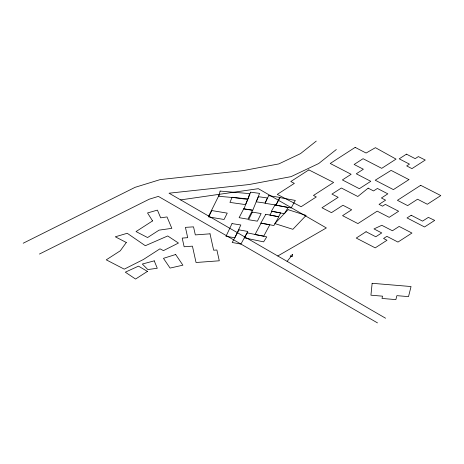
<?xml version="1.0" encoding="UTF-8"?>
<svg xmlns="http://www.w3.org/2000/svg" width="464" height="464" viewBox="0 0 464 464"><rect width="100%" height="100%" fill="white"/><g stroke="black" fill="none" stroke-linecap="round" stroke-linejoin="round"><path stroke-width="0.7" d="M208.69 216.091L219.495 194.288M287.135 261.383L291.16 256.325M316.257 141.102L300.521 153.619L278.806 163.92L242.968 170.642L160.271 179.574L135.111 187.317L23.2 243.223M336.33 149.518L318.722 163.514L291.056 176.645L249.058 184.55L169.035 193.198L385.59 318.223M277.785 255.983L326.354 227.94L258.355 188.68L180.635 199.897M39.428 254.052L149.24 199.201L158.369 196.388L377.493 322.898M372.145 283.295L370.927 295.197L382.562 296.171L381.994 298.445L395.885 299.611L396.877 295.655L408.517 296.624L411.04 286.543L372.145 283.295M292.569 254.55L292.314 256.633L290.209 256.076L292.569 254.55M220.116 191.075L218.764 196.307L248.205 198.841L249.557 193.616L220.116 191.075M250.664 192.177L243.913 208.916L252.834 210.117L259.585 193.378L250.664 192.177M232.116 197.27L229.941 202.408L245.508 204.607L247.683 199.468L232.116 197.27M258.436 196.69L256.25 201.828L265.147 203.087L267.328 197.954L258.436 196.69M232.012 223.59L225.98 236.344L234.813 237.736L240.845 224.982L232.012 223.59M268.708 195.646L265.025 203.284L276.051 205.059L279.74 197.415L268.708 195.646M252.323 212.112L248.576 219.739L257.387 221.183L261.133 213.556L252.323 212.112M211.839 210.569L208.667 216.92L224.066 219.484L227.238 213.133L211.839 210.569M243.716 208.817L239.117 217.68L247.886 219.199L252.486 210.331L243.716 208.817M261.064 223.184L255.009 234.558L263.761 236.112L269.816 224.738L261.064 223.184M239.03 229.871L232.197 242.486L240.938 244.064L247.77 231.449L239.03 229.871M280.03 197.629L275.871 205.192L291.148 207.988L295.307 200.431L280.03 197.629M265.797 214.293L260.832 223.091L273.893 225.55L278.858 216.752L265.797 214.293M272.02 211.306L269.862 215.07L278.557 216.734L280.714 212.964L272.02 211.306M275.048 204.937L271.405 211.207L284.432 213.724L288.074 207.46L275.048 204.937M247.347 232.858L244.25 237.835L263.639 241.866L266.742 236.889L247.347 232.858M126.307 242.486L120.275 250.809L106.256 259.846L124.253 269.149L143.44 259.48L159.976 248.814L163.461 250.618L178.466 243.043L167.719 235.95L145.331 245.717L127.229 233.282L115.298 236.797L126.307 242.486M288.057 209.676L274.816 223.578L292.871 229.309L306.112 215.412L288.057 209.676M368.155 188.152L357.802 196.504L341.376 188.019L331.94 194.103L338.175 197.322L321.987 207.768L331.453 212.657L342.925 205.262L351.677 209.78L342.565 215.661L357.906 223.59L377.209 211.143L389.192 217.338L398.628 211.253L385.323 204.375L382.533 206.173L379.059 204.375L385.601 200.158L381.402 197.989L387.84 193.842L377.412 188.454L373.549 190.942L368.155 188.152M152.563 220.91L136.027 231.577L147.587 237.551L159.077 230.138L171.831 228.346L167.023 216.937L160.672 217.831L157.418 210.111L147.535 212.959L152.563 220.91M147.442 271.388L135.569 279.05L125.326 272.182L138.475 266.145L147.442 271.388M308.85 169.894L290.8 181.534L294.362 183.373L277.269 194.393L301.124 206.724L316.309 196.933L313.461 195.46L333.628 182.451L308.85 169.894M355.169 147.384L330.229 163.467L351.144 174.278L342.38 179.933L359.339 188.697L370.794 181.302L356.288 173.803L363.364 169.238L354.136 164.471L363.068 158.705L381.721 168.345L396.047 159.111L375.428 147.668L366.102 153.033L355.169 147.384M406.464 154.152L399.208 158.833L409.468 164.134L406.69 165.921L411.939 168.635L425.273 160.034L418.371 156.588L415.17 158.653L406.464 154.152M408.929 179.603L393.408 189.614L375.219 180.212L391.1 170.392L408.929 179.603M420.697 185.31L397.422 200.32L407.659 205.616L417.571 199.218L427.332 204.264L440.8 195.576L420.697 185.31M366.055 231.733L356.253 238.061L375.219 247.863L387.011 240.259L383.566 238.479L386.872 236.344L397.955 242.075L411.951 233.05L399.139 226.432L392.416 230.765L381.82 225.289L373.978 228.914L381.739 232.928L375.788 236.768L366.055 231.733M411.197 215.25L407.038 217.929L424.525 226.966L434.698 220.406L428.365 217.384L422.565 221.125L411.197 215.25M175.653 254.51L163.467 258.338L170.073 268.076L182.897 265.176L175.653 254.51M154.245 260.849L142.338 264.039L147.807 269.555L157.279 268.267L154.245 260.849M210.024 233.827L195.321 234.912L193.54 226.855L185.426 227.36L187.705 237.672L182.213 238.078L184.133 246.767L192.427 246.158L196.04 262.502L219.281 260.791L216.891 249.986L213.649 250.224L210.024 233.827"/></g></svg>
